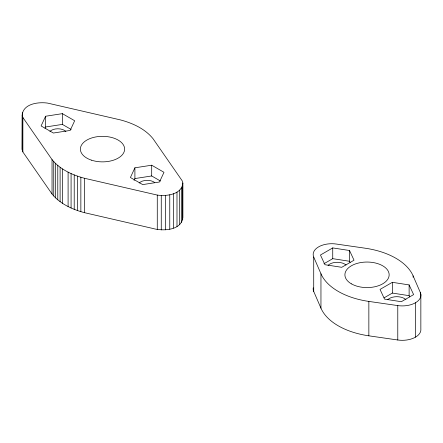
<?xml version="1.0" encoding="UTF-8"?>
<svg xmlns="http://www.w3.org/2000/svg" width="443" height="443" viewBox="0 0 443 443"><rect width="100%" height="100%" fill="white"/><g stroke="black" fill="none" stroke-linecap="round" stroke-linejoin="round"><path stroke-width="0.66" d="M22.15 115.186C23.125 103.618 38.535 101.752 47.739 103.125L120.657 119.964C132.734 123.232 144.916 128.719 152.973 138.626L182.139 180.722L182.859 183.02L182.859 217.424C181.575 230.581 162.814 231.296 153.012 228.499L84.353 212.646C72.275 209.384 60.093 203.902 52.036 193.99L22.92 152.043L22.15 149.59L22.15 115.186L22.87 117.484L52.036 159.585C60.093 169.486 72.275 174.974 84.353 178.241L157.271 195.081C166.474 196.454 181.885 194.588 182.859 183.02M22.15 149.59L22.305 112.688M45.596 116.249L41.099 125.939L53.387 133.033L70.177 130.436L74.673 120.745L62.385 113.652L45.596 116.249L45.596 126.997L45.031 128.21M134.905 167.808L130.408 177.505L142.696 184.598L159.486 182.001L163.988 172.31L151.694 165.211L134.905 167.808L134.905 178.562L134.063 180.379M332.737 247.919L320.45 255.013L324.946 264.709L341.736 267.306L354.029 260.207L349.527 250.516L332.737 247.919L332.737 258.668L323.96 263.74M392.332 282.324L380.039 289.417L384.541 299.114L401.325 301.711L413.618 294.612L409.122 284.921L392.332 282.324L392.332 293.072L384.136 297.807M45.596 126.997L62.385 124.4L71.162 129.467M134.905 178.562L151.694 175.965L160.477 181.032M313.722 257.062L320.954 273.763A65.824 38.004 0 0 0 368.853 301.417L397.781 305.592A18.606 10.743 0 0 0 420.346 292.568L413.114 275.862A65.824 38.004 0 0 0 365.215 248.213L336.287 244.038A18.606 10.743 0 0 0 313.722 257.062L313.722 291.466L320.954 308.167A65.824 38.004 0 0 0 368.853 335.822L397.781 339.997A18.606 10.743 0 0 0 420.85 328.789L420.85 294.385M332.737 258.668L349.527 261.27L350.092 262.477M392.332 293.072L409.122 295.669L409.681 296.882M420.346 292.568L420.346 293.942M415.451 302.768L415.451 337.173M413.114 275.862L413.114 277.24M409.122 284.921L409.122 295.669M397.781 305.592L397.781 339.997M368.853 301.417L368.853 335.822M349.527 250.516L349.527 261.27M320.954 273.763L320.954 308.167M182.704 185.517L182.704 219.922M181.636 187.932L181.636 222.336M179.703 190.163L179.703 224.568M176.99 192.107L176.99 226.511M173.628 193.674L173.628 228.079M169.763 194.793L169.763 229.197M165.577 195.407L165.577 229.812M161.258 195.496L161.258 229.9M157.271 195.081L157.271 229.485M151.694 165.211L151.694 175.965M84.353 178.241L84.353 212.646M80.859 177.25L80.859 211.654M77.475 176.142L77.475 210.547M74.214 174.919L74.214 209.323M71.079 173.584L71.079 207.988M68.095 172.144L68.095 206.549M62.59 168.971L62.59 203.376M62.385 113.652L62.385 124.4M60.098 167.244L60.098 201.648M57.789 165.438L57.789 199.843M55.668 163.556L55.668 197.96M53.753 161.601L53.753 196.005M52.036 159.585L52.036 193.99M22.87 117.484L22.87 151.888M139.213 182.998A9.22 5.322 0 0 1 154.751 182.605M49.904 131.433A9.22 5.322 0 0 1 65.869 131.433M328.113 265.324A10.532 6.08 0 0 1 346 264.986M387.708 299.728A10.532 6.08 0 0 1 405.954 299.728M313.722 291.466A18.606 10.743 0 0 1 313.256 287.806M91.446 160.161A22.122 12.769 0 0 0 124.627 149.103A22.122 12.769 0 0 0 91.446 138.044A22.122 12.769 0 0 0 91.446 160.161M351.393 283.847A22.122 12.769 0 0 0 388.4 278.121A22.122 12.769 0 0 0 361.311 262.477A22.122 12.769 0 0 0 351.393 283.847"/></g></svg>
